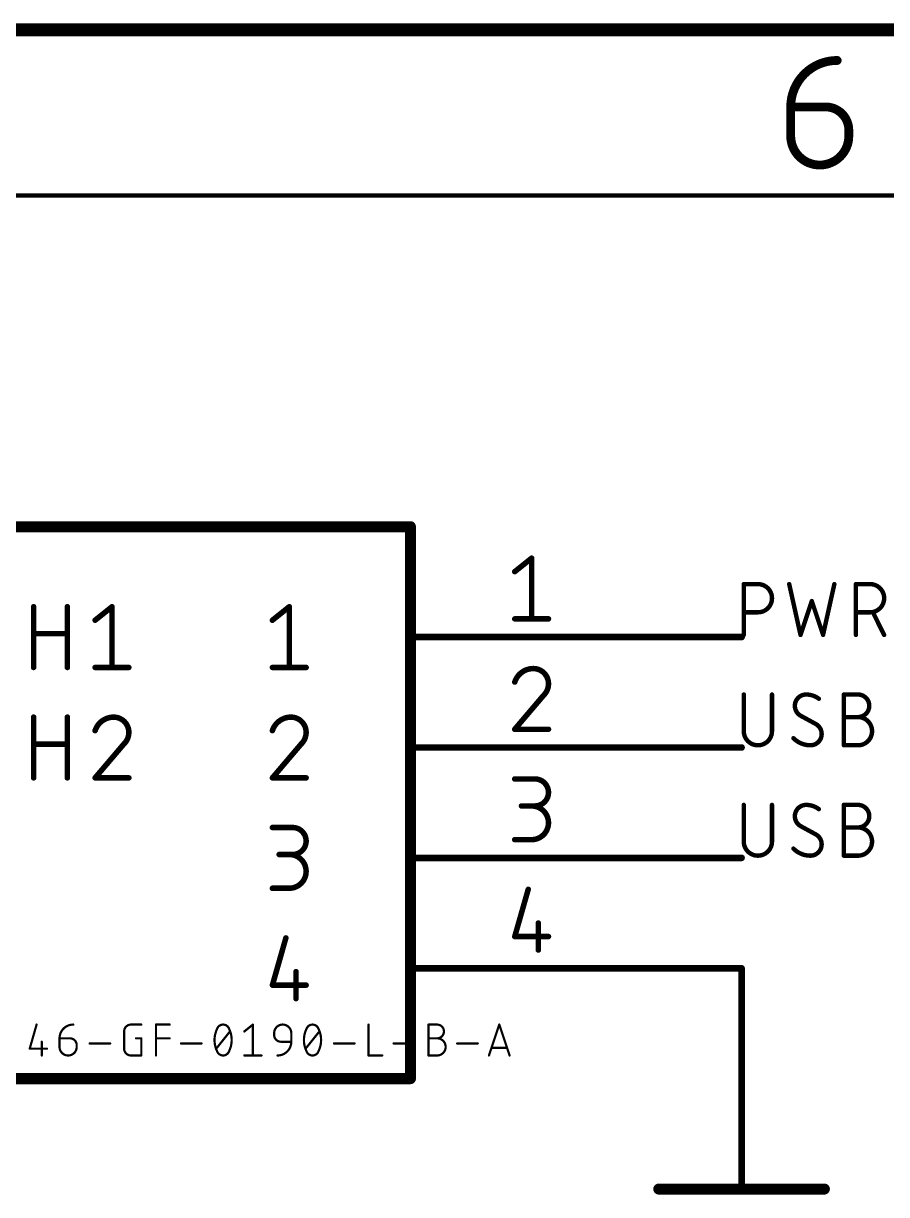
# Model space of a CAD drawing. Extents: x 0 to 261, y -15 to 164.
# Drawn here: x 217.15 to 237.02, y 137.03 to 163.98 of the extents above; entities that cross this region are included whole.
import ezdxf

# ---------------------------------------------------------------- set-up
doc = ezdxf.new("R2010")
doc.units = 0
for name, color, linetype in [('91', 110, 'CONTINUOUS'), ('94', 12, 'CONTINUOUS'), ('95', 253, 'CONTINUOUS'), ('96', 253, 'CONTINUOUS')]:
    doc.layers.add(name, color=color, linetype=linetype)

msp = doc.modelspace()

# ---------------------------------------------------------------- linework, layer by layer
at = {"layer": '91', "const_width": 0.1524}
for points in [[(231.14, 149.86), (233.68, 149.86)], [(231.14, 147.32), (233.68, 147.32)], [(231.14, 144.78), (233.68, 144.78)], [(231.14, 142.24), (233.68, 142.24)], [(233.68, 139.7), (233.68, 142.24)]]:
    msp.add_lwpolyline(points, dxfattribs=at)
at = {"layer": '91', "const_width": 0.0762}
for points in [[(231.14, 149.8981, 1), (231.14, 149.8219)], [(233.68, 149.8219, 1), (233.68, 149.8981)], [(231.14, 147.3581, 1), (231.14, 147.2819)], [(233.68, 147.2819, 1), (233.68, 147.3581)], [(231.14, 144.8181, 1), (231.14, 144.7419)], [(233.68, 144.7419, 1), (233.68, 144.8181)], [(231.14, 142.2781, 1), (231.14, 142.2019)], [(233.7181, 142.24, 1), (233.6419, 142.24)], [(233.68, 142.2019, 1), (233.68, 142.2781)], [(233.6419, 139.7, 1), (233.7181, 139.7)]]:
    msp.add_lwpolyline(points, format="xyb", dxfattribs=at)
at = {"layer": '94'}
for points, const_width in [([(260.35, 163.83), (0, 163.83)], 0.3), ([(234.8106, 162.0587), (235.6129, 162.0587)], 0.2032), ([(234.8106, 161.3902), (234.8106, 162.0587)], 0.2032), ([(236.1477, 161.5239), (236.1477, 161.3902)], 0.2032), ([(256.54, 160.02), (3.81, 160.02)], 0.1), ([(213.36, 152.4), (226.06, 152.4)], 0.254), ([(226.06, 139.7), (226.06, 152.4)], 0.254), ([(231.14, 149.86), (226.06, 149.86)], 0.1524), ([(231.14, 147.32), (226.06, 147.32)], 0.1524), ([(231.14, 144.78), (226.06, 144.78)], 0.1524), ([(231.14, 142.24), (226.06, 142.24)], 0.1524), ([(226.06, 139.7), (213.36, 139.7)], 0.254), ([(233.68, 139.7), (233.68, 137.16)], 0.1524), ([(231.775, 137.16), (235.585, 137.16)], 0.254)]:
    msp.add_lwpolyline(points, dxfattribs=dict(at, const_width=const_width))
for points, const_width in [([(235.8803, 163.1284, 0.4142), (234.8106, 162.0587)], 0.2032), ([(235.8803, 163.0776, 1), (235.8803, 163.1792)], 0.1016), ([(234.8106, 162.1095, 1), (234.8106, 162.0079)], 0.1016), ([(234.8614, 162.0587, 1), (234.7598, 162.0587)], 0.1016), ([(234.7598, 162.0587, 1), (234.8614, 162.0587)], 0.1016), ([(236.1477, 161.5239, 0.4142), (235.6129, 162.0587)], 0.2032), ([(235.6129, 162.1095, 1), (235.6129, 162.0079)], 0.1016), ([(235.6129, 162.0079, 1), (235.6129, 162.1095)], 0.1016), ([(234.8106, 161.3902, 1), (236.1477, 161.3902)], 0.2032), ([(234.8614, 161.3902, 1), (234.7598, 161.3902)], 0.1016), ([(234.7598, 161.3902, 1), (234.8614, 161.3902)], 0.1016), ([(236.1985, 161.5239, 1), (236.0969, 161.5239)], 0.1016), ([(236.0969, 161.5239, 1), (236.1985, 161.5239)], 0.1016), ([(236.1985, 161.3902, 1), (236.0969, 161.3902)], 0.1016), ([(236.0969, 161.3902, 1), (236.1985, 161.3902)], 0.1016), ([(226.1235, 152.4, 1), (225.9965, 152.4)], 0.127), ([(226.06, 152.3365, 1), (226.06, 152.4635)], 0.127), ([(226.06, 149.8981, 1), (226.06, 149.8219)], 0.0762), ([(231.14, 149.8219, 1), (231.14, 149.8981)], 0.0762), ([(226.06, 147.3581, 1), (226.06, 147.2819)], 0.0762), ([(231.14, 147.2819, 1), (231.14, 147.3581)], 0.0762), ([(226.06, 144.8181, 1), (226.06, 144.7419)], 0.0762), ([(231.14, 144.7419, 1), (231.14, 144.8181)], 0.0762), ([(226.06, 142.2781, 1), (226.06, 142.2019)], 0.0762), ([(231.14, 142.2019, 1), (231.14, 142.2781)], 0.0762), ([(225.9965, 139.7, 1), (226.1235, 139.7)], 0.127), ([(226.06, 139.6365, 1), (226.06, 139.7635)], 0.127), ([(233.7181, 139.7, 1), (233.6419, 139.7)], 0.0762), ([(231.775, 137.2235, 1), (231.775, 137.0965)], 0.127), ([(233.6419, 137.16, 1), (233.7181, 137.16)], 0.0762), ([(235.585, 137.0965, 1), (235.585, 137.2235)], 0.127)]:
    msp.add_lwpolyline(points, format="xyb", dxfattribs=dict(at, const_width=const_width))
at = {"layer": '95'}
for points, const_width in [([(228.4603, 151.3657), (228.8484, 151.6761)], 0.127), ([(228.8484, 151.6761), (228.8484, 150.2791)], 0.127), ([(233.7308, 149.9108), (233.7308, 151.0792)], 0.1016), ([(233.7308, 151.0792), (234.0554, 151.0792)], 0.1016), ([(234.7764, 151.0792), (235.0361, 149.9108)], 0.1016), ([(235.5554, 149.9108), (235.815, 151.0792)], 0.1016), ([(236.312, 149.9108), (236.312, 151.0792)], 0.1016), ([(236.312, 151.0792), (236.6366, 151.0792)], 0.1016), ([(235.0361, 149.9108), (235.2957, 150.6897)], 0.1016), ([(235.2957, 150.6897), (235.5554, 149.9108)], 0.1016), ([(217.3893, 149.1615), (217.3893, 150.5585)], 0.127), ([(218.1654, 150.5585), (218.1654, 149.1615)], 0.127), ([(218.8038, 150.2481), (219.1918, 150.5585)], 0.127), ([(219.1918, 150.5585), (219.1918, 149.1615)], 0.127), ([(222.8836, 150.2481), (223.2716, 150.5585)], 0.127), ([(223.2716, 150.5585), (223.2716, 149.1615)], 0.127), ([(234.0554, 150.4301), (233.7308, 150.4301)], 0.1016), ([(236.6366, 150.4301), (236.312, 150.4301)], 0.1016), ([(236.9611, 149.9108), (236.7015, 150.4301)], 0.1016), ([(228.4603, 150.2791), (229.2364, 150.2791)], 0.127), ([(217.3893, 149.9376), (218.1654, 149.9376)], 0.127), ([(218.8038, 149.1615), (219.5799, 149.1615)], 0.127), ([(222.8836, 149.1615), (223.6597, 149.1615)], 0.127), ([(229.12, 148.5152), (228.4603, 147.7391)], 0.127), ([(233.7308, 148.5392), (233.7308, 147.6954)], 0.1016), ([(234.3799, 147.6954), (234.3799, 148.5392)], 0.1016), ([(236.0337, 147.3708), (236.0337, 148.5392)], 0.1016), ([(236.0337, 148.5392), (236.3583, 148.5392)], 0.1016), ([(217.3893, 146.6215), (217.3893, 148.0185)], 0.127), ([(218.1654, 148.0185), (218.1654, 146.6215)], 0.127), ([(235.3931, 147.8576), (235.0361, 148.0524)], 0.1016), ([(236.0337, 148.0199), (236.3583, 148.0199)], 0.1016), ([(228.4603, 147.7391), (229.2364, 147.7391)], 0.127), ([(217.3893, 147.3976), (218.1654, 147.3976)], 0.127), ([(219.4635, 147.3976), (218.8038, 146.6215)], 0.127), ([(223.5433, 147.3976), (222.8836, 146.6215)], 0.127), ([(236.3583, 147.3708), (236.0337, 147.3708)], 0.1016), ([(218.8038, 146.6215), (219.5799, 146.6215)], 0.127), ([(222.8836, 146.6215), (223.6597, 146.6215)], 0.127), ([(228.4603, 146.5961), (228.926, 146.5961)], 0.127), ([(228.926, 145.9752), (228.6155, 145.9752)], 0.127), ([(233.7308, 145.9992), (233.7308, 145.1554)], 0.1016), ([(234.3799, 145.1554), (234.3799, 145.9992)], 0.1016), ([(236.0337, 144.8308), (236.0337, 145.9992)], 0.1016), ([(236.0337, 145.9992), (236.3583, 145.9992)], 0.1016), ([(222.8836, 145.4785), (223.3493, 145.4785)], 0.127), ([(235.3931, 145.3176), (235.0361, 145.5124)], 0.1016), ([(236.0337, 145.4799), (236.3583, 145.4799)], 0.1016), ([(228.4603, 145.1991), (228.8484, 145.1991)], 0.127), ([(223.3493, 144.8576), (223.0388, 144.8576)], 0.127), ([(236.3583, 144.8308), (236.0337, 144.8308)], 0.1016), ([(222.8836, 144.0815), (223.2716, 144.0815)], 0.127), ([(228.7707, 144.0561), (228.4603, 142.9695)], 0.127), ([(229.0036, 143.28), (229.0036, 142.6591)], 0.127), ([(223.194, 142.9385), (222.8836, 141.8519)], 0.127), ([(228.4603, 142.9695), (229.2364, 142.9695)], 0.127), ([(223.4269, 142.1624), (223.4269, 141.5415)], 0.127), ([(222.8836, 141.8519), (223.6597, 141.8519)], 0.127)]:
    msp.add_lwpolyline(points, dxfattribs=dict(at, const_width=const_width))
for points, const_width in [([(228.8801, 151.6761, 1), (228.8166, 151.6761)], 0.0635), ([(228.8682, 151.6513, 1), (228.8285, 151.7009)], 0.0635), ([(228.4405, 151.3904, 1), (228.4801, 151.3409)], 0.0635), ([(233.7562, 151.0792, 1), (233.7054, 151.0792)], 0.0508), ([(233.7308, 151.1046, 1), (233.7308, 151.0538)], 0.0508), ([(234.0554, 150.4301, 1), (234.0554, 151.0792)], 0.1016), ([(234.0554, 151.1046, 1), (234.0554, 151.0538)], 0.0508), ([(234.0554, 151.0538, 1), (234.0554, 151.1046)], 0.0508), ([(234.8012, 151.0847, 1), (234.7516, 151.0737)], 0.0508), ([(235.8398, 151.0737, 1), (235.7902, 151.0847)], 0.0508), ([(236.3374, 151.0792, 1), (236.2866, 151.0792)], 0.0508), ([(236.312, 151.1046, 1), (236.312, 151.0538)], 0.0508), ([(236.6366, 150.4301, 1), (236.6366, 151.0792)], 0.1016), ([(236.6366, 151.1046, 1), (236.6366, 151.0538)], 0.0508), ([(236.6366, 151.0538, 1), (236.6366, 151.1046)], 0.0508), ([(235.3198, 150.6978, 1), (235.2716, 150.6817)], 0.0508), ([(235.3198, 150.6817, 1), (235.2716, 150.6978)], 0.0508), ([(217.421, 150.5585, 1), (217.3575, 150.5585)], 0.0635), ([(218.1971, 150.5585, 1), (218.1336, 150.5585)], 0.0635), ([(219.2236, 150.5585, 1), (219.1601, 150.5585)], 0.0635), ([(219.2116, 150.5337, 1), (219.172, 150.5833)], 0.0635), ([(223.3034, 150.5585, 1), (223.2399, 150.5585)], 0.0635), ([(223.2915, 150.5337, 1), (223.2518, 150.5833)], 0.0635), ([(233.7308, 150.4555, 1), (233.7308, 150.4047)], 0.0508), ([(234.0554, 150.4555, 1), (234.0554, 150.4047)], 0.0508), ([(234.0554, 150.4047, 1), (234.0554, 150.4555)], 0.0508), ([(236.312, 150.4555, 1), (236.312, 150.4047)], 0.0508), ([(236.6366, 150.4555, 1), (236.6366, 150.4047)], 0.0508), ([(236.6366, 150.4047, 1), (236.6366, 150.4555)], 0.0508), ([(236.7242, 150.4414, 1), (236.6788, 150.4187)], 0.0508), ([(218.7839, 150.2728, 1), (218.8236, 150.2233)], 0.0635), ([(222.8638, 150.2728, 1), (222.9034, 150.2233)], 0.0635), ([(228.4603, 150.3108, 1), (228.4603, 150.2474)], 0.0635), ([(228.8166, 150.2791, 1), (228.8801, 150.2791)], 0.0635), ([(229.2364, 150.2474, 1), (229.2364, 150.3108)], 0.0635), ([(217.3893, 149.9694, 1), (217.3893, 149.9059)], 0.0635), ([(218.1654, 149.9059, 1), (218.1654, 149.9694)], 0.0635), ([(233.7054, 149.9108, 1), (233.7562, 149.9108)], 0.0508), ([(235.012, 149.9188, 1), (235.0602, 149.9028)], 0.0508), ([(235.0113, 149.9053, 1), (235.0609, 149.9163)], 0.0508), ([(235.5306, 149.9163, 1), (235.5802, 149.9053)], 0.0508), ([(235.5313, 149.9028, 1), (235.5795, 149.9188)], 0.0508), ([(236.2866, 149.9108, 1), (236.3374, 149.9108)], 0.0508), ([(236.9384, 149.8994, 1), (236.9839, 149.9222)], 0.0508), ([(217.3575, 149.1615, 1), (217.421, 149.1615)], 0.0635), ([(218.1336, 149.1615, 1), (218.1971, 149.1615)], 0.0635), ([(218.8038, 149.1933, 1), (218.8038, 149.1298)], 0.0635), ([(219.1601, 149.1615, 1), (219.2236, 149.1615)], 0.0635), ([(219.5799, 149.1298, 1), (219.5799, 149.1933)], 0.0635), ([(222.8836, 149.1933, 1), (222.8836, 149.1298)], 0.0635), ([(223.2399, 149.1615, 1), (223.3034, 149.1615)], 0.0635), ([(223.6597, 149.1298, 1), (223.6597, 149.1933)], 0.0635), ([(228.8872, 149.1361, 0.3252), (228.4603, 148.8257)], 0.127), ([(229.2364, 148.7869, 0.4142), (228.8872, 149.1361)], 0.127), ([(228.8872, 149.1678, 1), (228.8872, 149.1044)], 0.0635), ([(228.8872, 149.1044, 1), (228.8872, 149.1678)], 0.0635), ([(228.4301, 148.8354, 1), (228.4905, 148.8159)], 0.0635), ([(229.12, 148.5152, 0.2053), (229.2364, 148.7869)], 0.127), ([(229.2682, 148.7868, 1), (229.2047, 148.7869)], 0.0635), ([(229.2047, 148.7869, 1), (229.2682, 148.7869)], 0.0635), ([(229.0981, 148.5382, 1), (229.1419, 148.4922)], 0.0635), ([(229.1442, 148.4946, 1), (229.0958, 148.5358)], 0.0635), ([(233.7562, 148.5392, 1), (233.7054, 148.5392)], 0.0508), ([(234.4053, 148.5392, 1), (234.3545, 148.5392)], 0.0508), ([(235.1659, 148.5392, 0.4142), (234.9063, 148.2796)], 0.1016), ([(235.458, 148.4418, 0.1623), (235.1659, 148.5392)], 0.1016), ([(235.1659, 148.5646, 1), (235.1659, 148.5138)], 0.0508), ([(235.1659, 148.5138, 1), (235.1659, 148.5646)], 0.0508), ([(235.4428, 148.4215, 1), (235.4732, 148.4622)], 0.0508), ([(236.0591, 148.5392, 1), (236.0083, 148.5392)], 0.0508), ([(236.0337, 148.5646, 1), (236.0337, 148.5138)], 0.0508), ([(236.3583, 148.0199, 1), (236.3583, 148.5392)], 0.1016), ([(236.3583, 148.5646, 1), (236.3583, 148.5138)], 0.0508), ([(236.3583, 148.5138, 1), (236.3583, 148.5646)], 0.0508), ([(234.9063, 148.2796, 0.2656), (235.0361, 148.0524)], 0.1016), ([(234.9316, 148.2796, 1), (234.8809, 148.2796)], 0.0508), ([(234.8809, 148.2796, 1), (234.9316, 148.2796)], 0.0508), ([(217.421, 148.0185, 1), (217.3575, 148.0185)], 0.0635), ([(218.1971, 148.0185, 1), (218.1336, 148.0185)], 0.0635), ([(219.2306, 148.0185, 0.3252), (218.8038, 147.7081)], 0.127), ([(219.5799, 147.6693, 0.4142), (219.2306, 148.0185)], 0.127), ([(219.2306, 148.0503, 1), (219.2306, 147.9868)], 0.0635), ([(219.2306, 147.9868, 1), (219.2306, 148.0502)], 0.0635), ([(223.3105, 148.0185, 0.3252), (222.8836, 147.7081)], 0.127), ([(223.6597, 147.6693, 0.4142), (223.3105, 148.0185)], 0.127), ([(223.3105, 148.0503, 1), (223.3105, 147.9868)], 0.0635), ([(223.3105, 147.9868, 1), (223.3104, 148.0502)], 0.0635), ([(235.0482, 148.0747, 1), (235.0239, 148.0301)], 0.0508), ([(235.0232, 148.0305, 1), (235.049, 148.0742)], 0.0508), ([(236.0337, 148.0453, 1), (236.0337, 147.9945)], 0.0508), ([(236.3583, 147.3708, 1), (236.3583, 148.0199)], 0.1016), ([(236.3583, 148.0453, 1), (236.3583, 147.9945)], 0.0508), ([(236.3583, 148.0453, 1), (236.3583, 147.9945)], 0.0508), ([(236.3583, 147.9945, 1), (236.3583, 148.0453)], 0.0508), ([(218.7736, 147.7178, 1), (218.834, 147.6983)], 0.0635), ([(219.4635, 147.3976, 0.2053), (219.5799, 147.6693)], 0.127), ([(219.6116, 147.6692, 1), (219.5481, 147.6693)], 0.0635), ([(219.5481, 147.6693, 1), (219.6116, 147.6693)], 0.0635), ([(222.8534, 147.7178, 1), (222.9138, 147.6983)], 0.0635), ([(223.5433, 147.3976, 0.2053), (223.6597, 147.6693)], 0.127), ([(223.6914, 147.6692, 1), (223.628, 147.6693)], 0.0635), ([(223.628, 147.6693, 1), (223.6915, 147.6693)], 0.0635), ([(228.4361, 147.7597, 1), (228.4845, 147.7185)], 0.0635), ([(228.4603, 147.7708, 1), (228.4603, 147.7074)], 0.0635), ([(229.2364, 147.7074, 1), (229.2364, 147.7708)], 0.0635), ([(233.7308, 147.6954, 1), (234.3799, 147.6954)], 0.1016), ([(233.7562, 147.6954, 1), (233.7054, 147.6954)], 0.0508), ([(233.7054, 147.6954, 1), (233.7562, 147.6954)], 0.0508), ([(234.4053, 147.6954, 1), (234.3545, 147.6954)], 0.0508), ([(234.3545, 147.6954, 1), (234.4053, 147.6954)], 0.0508), ([(235.2633, 147.3708, 0.4142), (235.5229, 147.6304)], 0.1016), ([(235.5229, 147.6304, 0.2656), (235.3931, 147.8576)], 0.1016), ([(235.406, 147.8795, 1), (235.3802, 147.8357)], 0.0508), ([(235.3809, 147.8353, 1), (235.4052, 147.8799)], 0.0508), ([(235.5483, 147.6304, 1), (235.4975, 147.6304)], 0.0508), ([(217.3893, 147.4294, 1), (217.3893, 147.3659)], 0.0635), ([(218.1654, 147.3659, 1), (218.1654, 147.4294)], 0.0635), ([(219.4416, 147.4206, 1), (219.4854, 147.3746)], 0.0635), ([(219.4876, 147.377, 1), (219.4393, 147.4182)], 0.0635), ([(223.5214, 147.4206, 1), (223.5652, 147.3746)], 0.0635), ([(223.5675, 147.377, 1), (223.5191, 147.4182)], 0.0635), ([(234.8738, 147.5331, 0.2), (235.2633, 147.3708)], 0.1016), ([(234.8918, 147.551, 1), (234.8558, 147.5152)], 0.0508), ([(235.2633, 147.3962, 1), (235.2633, 147.3454)], 0.0508), ([(235.2633, 147.3454, 1), (235.2633, 147.3962)], 0.0508), ([(235.4975, 147.6304, 1), (235.5483, 147.6304)], 0.0508), ([(236.0337, 147.3962, 1), (236.0337, 147.3454)], 0.0508), ([(236.3583, 147.3962, 1), (236.3583, 147.3454)], 0.0508), ([(236.3583, 147.3454, 1), (236.3583, 147.3962)], 0.0508), ([(236.0083, 147.3708, 1), (236.0591, 147.3708)], 0.0508), ([(217.3575, 146.6215, 1), (217.421, 146.6215)], 0.0635), ([(218.1336, 146.6215, 1), (218.1971, 146.6215)], 0.0635), ([(218.7796, 146.6421, 1), (218.828, 146.6009)], 0.0635), ([(218.8038, 146.6532, 1), (218.8038, 146.5898)], 0.0635), ([(219.5799, 146.5898, 1), (219.5799, 146.6532)], 0.0635), ([(222.8594, 146.6421, 1), (222.9078, 146.6009)], 0.0635), ([(222.8836, 146.6532, 1), (222.8836, 146.5898)], 0.0635), ([(223.6597, 146.5898, 1), (223.6597, 146.6532)], 0.0635), ([(228.4603, 146.6278, 1), (228.4603, 146.5644)], 0.0635), ([(228.926, 145.9752, 1), (228.926, 146.5961)], 0.127), ([(228.926, 146.6278, 1), (228.926, 146.5644)], 0.0635), ([(228.926, 146.5644, 1), (228.926, 146.6278)], 0.0635), ([(228.6155, 146.007, 1), (228.6155, 145.9435)], 0.0635), ([(228.8484, 145.1991, 1), (228.8484, 145.9752)], 0.127), ([(228.8484, 146.007, 1), (228.8484, 145.9435)], 0.0635), ([(228.926, 146.007, 1), (228.926, 145.9435)], 0.0635), ([(228.926, 145.9435, 1), (228.926, 146.007)], 0.0635), ([(233.7562, 145.9992, 1), (233.7054, 145.9992)], 0.0508), ([(234.4053, 145.9992, 1), (234.3545, 145.9992)], 0.0508), ([(235.1659, 145.9992, 0.4142), (234.9063, 145.7396)], 0.1016), ([(234.9063, 145.7396, 0.2656), (235.0361, 145.5124)], 0.1016), ([(234.9316, 145.7396, 1), (234.8809, 145.7396)], 0.0508), ([(235.458, 145.9018, 0.1623), (235.1659, 145.9992)], 0.1016), ([(235.1659, 146.0246, 1), (235.1659, 145.9738)], 0.0508), ([(235.1659, 145.9738, 1), (235.1659, 146.0246)], 0.0508), ([(235.4428, 145.8815, 1), (235.4732, 145.9222)], 0.0508), ([(236.0591, 145.9992, 1), (236.0083, 145.9992)], 0.0508), ([(236.0337, 146.0246, 1), (236.0337, 145.9738)], 0.0508), ([(236.3583, 145.4799, 1), (236.3583, 145.9992)], 0.1016), ([(236.3583, 146.0246, 1), (236.3583, 145.9738)], 0.0508), ([(236.3583, 145.9738, 1), (236.3583, 146.0246)], 0.0508), ([(222.8836, 145.5102, 1), (222.8836, 145.4468)], 0.0635), ([(223.3493, 144.8576, 1), (223.3493, 145.4785)], 0.127), ([(223.3493, 145.5102, 1), (223.3493, 145.4468)], 0.0635), ([(223.3493, 145.4468, 1), (223.3493, 145.5102)], 0.0635), ([(234.8809, 145.7396, 1), (234.9316, 145.7396)], 0.0508), ([(235.0482, 145.5347, 1), (235.0239, 145.4901)], 0.0508), ([(235.0232, 145.4905, 1), (235.049, 145.5342)], 0.0508), ([(236.0337, 145.5053, 1), (236.0337, 145.4545)], 0.0508), ([(236.3583, 144.8308, 1), (236.3583, 145.4799)], 0.1016), ([(236.3583, 145.5053, 1), (236.3583, 145.4545)], 0.0508), ([(236.3583, 145.5053, 1), (236.3583, 145.4545)], 0.0508), ([(236.3583, 145.4545, 1), (236.3583, 145.5053)], 0.0508), ([(228.4603, 145.2309, 1), (228.4603, 145.1674)], 0.0635), ([(228.8484, 145.2309, 1), (228.8484, 145.1674)], 0.0635), ([(228.8484, 145.1674, 1), (228.8484, 145.2309)], 0.0635), ([(235.5229, 145.0904, 0.2656), (235.3931, 145.3176)], 0.1016), ([(235.406, 145.3395, 1), (235.3802, 145.2957)], 0.0508), ([(235.3809, 145.2953, 1), (235.4052, 145.3399)], 0.0508), ([(233.7308, 145.1554, 1), (234.3799, 145.1554)], 0.1016), ([(233.7562, 145.1554, 1), (233.7054, 145.1554)], 0.0508), ([(233.7054, 145.1554, 1), (233.7562, 145.1554)], 0.0508), ([(234.4053, 145.1554, 1), (234.3545, 145.1554)], 0.0508), ([(234.3545, 145.1554, 1), (234.4053, 145.1554)], 0.0508), ([(234.8738, 144.9931, 0.2), (235.2633, 144.8308)], 0.1016), ([(234.8918, 145.011, 1), (234.8558, 144.9752)], 0.0508), ([(235.2633, 144.8308, 0.4142), (235.5229, 145.0904)], 0.1016), ([(235.5483, 145.0904, 1), (235.4975, 145.0904)], 0.0508), ([(235.4975, 145.0904, 1), (235.5483, 145.0904)], 0.0508), ([(223.0388, 144.8894, 1), (223.0388, 144.8259)], 0.0635), ([(223.2716, 144.0815, 1), (223.2716, 144.8576)], 0.127), ([(223.2716, 144.8894, 1), (223.2716, 144.8259)], 0.0635), ([(223.3493, 144.8894, 1), (223.3493, 144.8259)], 0.0635), ([(223.3493, 144.8259, 1), (223.3493, 144.8894)], 0.0635), ([(235.2633, 144.8562, 1), (235.2633, 144.8054)], 0.0508), ([(235.2633, 144.8054, 1), (235.2633, 144.8562)], 0.0508), ([(236.0337, 144.8562, 1), (236.0337, 144.8054)], 0.0508), ([(236.0083, 144.8308, 1), (236.0591, 144.8308)], 0.0508), ([(236.3583, 144.8562, 1), (236.3583, 144.8054)], 0.0508), ([(236.3583, 144.8054, 1), (236.3583, 144.8562)], 0.0508), ([(222.8836, 144.1132, 1), (222.8836, 144.0498)], 0.0635), ([(223.2716, 144.1132, 1), (223.2716, 144.0498)], 0.0635), ([(223.2716, 144.0498, 1), (223.2716, 144.1132)], 0.0635), ([(228.8013, 144.0474, 1), (228.7402, 144.0648)], 0.0635), ([(229.0353, 143.28, 1), (228.9718, 143.28)], 0.0635), ([(223.2246, 142.9298, 1), (223.1635, 142.9472)], 0.0635), ([(228.4603, 143.0013, 1), (228.4603, 142.9378)], 0.0635), ([(228.4298, 142.9783, 1), (228.4908, 142.9608)], 0.0635), ([(229.2364, 142.9378, 1), (229.2364, 143.0013)], 0.0635), ([(228.9718, 142.6591, 1), (229.0353, 142.6591)], 0.0635), ([(223.4586, 142.1624, 1), (223.3951, 142.1624)], 0.0635), ([(222.8836, 141.8837, 1), (222.8836, 141.8202)], 0.0635), ([(222.8531, 141.8607, 1), (222.9141, 141.8432)], 0.0635), ([(223.6597, 141.8202, 1), (223.6597, 141.8837)], 0.0635), ([(223.3951, 141.5415, 1), (223.4586, 141.5415)], 0.0635)]:
    msp.add_lwpolyline(points, format="xyb", dxfattribs=dict(at, const_width=const_width))
at = {"layer": '96', "const_width": 0.0508}
for points in [[(217.4576, 140.9446), (217.2995, 140.3914)], [(219.6293, 140.9446), (219.8663, 140.9446)], [(220.204, 140.2334), (220.204, 140.9446)], [(220.204, 140.9446), (220.5201, 140.9446)], [(222.2373, 140.7866), (222.4348, 140.9446)], [(222.4348, 140.9446), (222.4348, 140.2334)], [(225.096, 140.9446), (225.096, 140.2334)], [(226.4757, 140.2334), (226.4757, 140.9446)], [(226.4757, 140.9446), (226.6732, 140.9446)], [(227.867, 140.2334), (228.1041, 140.9446)], [(228.1041, 140.9446), (228.3411, 140.2334)], [(219.4712, 140.3914), (219.4712, 140.7866)], [(221.591, 140.3914), (221.9071, 140.7866)], [(222.9231, 140.7075), (222.9231, 140.747)], [(223.3182, 140.747), (223.3182, 140.5495)], [(223.6484, 140.3914), (223.9645, 140.7866)], [(217.2995, 140.3914), (217.6946, 140.3914)], [(217.5761, 140.5495), (217.5761, 140.2334)], [(217.9853, 140.6285), (218.2224, 140.6285)], [(217.9853, 140.431), (217.9853, 140.6285)], [(218.3804, 140.4705), (218.3804, 140.431)], [(218.6773, 140.51), (219.1515, 140.51)], [(219.7478, 140.6285), (219.8663, 140.6285)], [(219.8663, 140.6285), (219.8663, 140.2334)], [(220.204, 140.6285), (220.5201, 140.6285)], [(220.7804, 140.51), (221.2546, 140.51)], [(223.3182, 140.5495), (223.0811, 140.5495)], [(224.3009, 140.51), (224.775, 140.51)], [(225.6725, 140.51), (226.1466, 140.51)], [(226.4757, 140.6285), (226.6732, 140.6285)], [(227.1355, 140.51), (227.6096, 140.51)], [(228.2819, 140.4112), (227.9263, 140.4112)], [(219.8663, 140.2334), (219.6293, 140.2334)], [(222.2373, 140.2334), (222.6324, 140.2334)], [(225.096, 140.2334), (225.4121, 140.2334)], [(226.6732, 140.2334), (226.4757, 140.2334)]]:
    msp.add_lwpolyline(points, dxfattribs=at)
at = {"layer": '96'}
for points, const_width in [([(217.4698, 140.9411, 1), (217.4454, 140.9481)], 0.0254), ([(218.3014, 140.9446, 0.4142), (217.9853, 140.6285)], 0.0508), ([(218.3014, 140.9319, 1), (218.3014, 140.9573)], 0.0254), ([(219.6293, 140.9446, 0.4142), (219.4712, 140.7866)], 0.0508), ([(219.6293, 140.9573, 1), (219.6293, 140.9319)], 0.0254), ([(219.6293, 140.9319, 1), (219.6293, 140.9573)], 0.0254), ([(219.8663, 140.9319, 1), (219.8663, 140.9573)], 0.0254), ([(220.2167, 140.9446, 1), (220.1913, 140.9446)], 0.0254), ([(220.204, 140.9573, 1), (220.204, 140.9319)], 0.0254), ([(220.5201, 140.9319, 1), (220.5201, 140.9573)], 0.0254), ([(221.749, 140.9446, 0.3205), (221.6107, 140.8458)], 0.0508), ([(221.8873, 140.8458, 0.3205), (221.749, 140.9446)], 0.0508), ([(221.749, 140.9573, 1), (221.749, 140.9319)], 0.0254), ([(221.749, 140.9319, 1), (221.749, 140.9573)], 0.0254), ([(222.4475, 140.9446, 1), (222.4221, 140.9446)], 0.0254), ([(222.4427, 140.9347, 1), (222.4269, 140.9545)], 0.0254), ([(223.3182, 140.747, 1), (222.9231, 140.747)], 0.0508), ([(223.8064, 140.9446, 0.3205), (223.6681, 140.8458)], 0.0508), ([(223.9447, 140.8458, 0.3205), (223.8064, 140.9446)], 0.0508), ([(223.8064, 140.9573, 1), (223.8064, 140.9319)], 0.0254), ([(223.8064, 140.9319, 1), (223.8064, 140.9573)], 0.0254), ([(225.1087, 140.9446, 1), (225.0833, 140.9446)], 0.0254), ([(226.4884, 140.9446, 1), (226.463, 140.9446)], 0.0254), ([(226.4757, 140.9573, 1), (226.4757, 140.9319)], 0.0254), ([(226.6732, 140.6285, 1), (226.6732, 140.9446)], 0.0508), ([(226.6732, 140.9573, 1), (226.6732, 140.9319)], 0.0254), ([(226.6732, 140.9319, 1), (226.6732, 140.9573)], 0.0254), ([(228.1161, 140.9486, 1), (228.092, 140.9406)], 0.0254), ([(228.1161, 140.9406, 1), (228.092, 140.9486)], 0.0254), ([(219.4839, 140.7866, 1), (219.4585, 140.7866)], 0.0254), ([(219.4585, 140.7866, 1), (219.4839, 140.7866)], 0.0254), ([(221.6107, 140.8458, 0.1139), (221.5515, 140.589)], 0.0508), ([(221.5987, 140.8499, 1), (221.6227, 140.8417)], 0.0254), ([(221.6221, 140.8403, 1), (221.5993, 140.8514)], 0.0254), ([(221.9466, 140.589, 0.1139), (221.8873, 140.8458)], 0.0508), ([(221.8987, 140.8514, 1), (221.8759, 140.8403)], 0.0254), ([(221.8753, 140.8417, 1), (221.8993, 140.8499)], 0.0254), ([(221.917, 140.7786, 1), (221.8971, 140.7945)], 0.0254), ([(222.2293, 140.7965, 1), (222.2452, 140.7766)], 0.0254), ([(222.9358, 140.747, 1), (222.9104, 140.747)], 0.0254), ([(222.9104, 140.747, 1), (222.9358, 140.747)], 0.0254), ([(222.9231, 140.7075, 0.4142), (223.0811, 140.5495)], 0.0508), ([(222.9358, 140.7075, 1), (222.9104, 140.7075)], 0.0254), ([(222.9104, 140.7075, 1), (222.9358, 140.7075)], 0.0254), ([(223.3309, 140.747, 1), (223.3055, 140.747)], 0.0254), ([(223.3055, 140.747, 1), (223.3309, 140.747)], 0.0254), ([(223.6681, 140.8458, 0.1139), (223.6089, 140.589)], 0.0508), ([(223.6561, 140.8499, 1), (223.6801, 140.8417)], 0.0254), ([(223.6795, 140.8403, 1), (223.6567, 140.8514)], 0.0254), ([(224.004, 140.589, 0.1139), (223.9447, 140.8458)], 0.0508), ([(223.9561, 140.8514, 1), (223.9333, 140.8403)], 0.0254), ([(223.9327, 140.8417, 1), (223.9567, 140.8499)], 0.0254), ([(223.9744, 140.7786, 1), (223.9545, 140.7945)], 0.0254), ([(217.2995, 140.4041, 1), (217.2995, 140.3787)], 0.0254), ([(217.2873, 140.3949, 1), (217.3117, 140.388)], 0.0254), ([(217.5888, 140.5495, 1), (217.5634, 140.5495)], 0.0254), ([(217.6946, 140.3787, 1), (217.6946, 140.4041)], 0.0254), ([(217.9853, 140.6412, 1), (217.9853, 140.6158)], 0.0254), ([(217.998, 140.6285, 1), (217.9726, 140.6285)], 0.0254), ([(217.9726, 140.6285, 1), (217.998, 140.6285)], 0.0254), ([(217.9853, 140.431, 1), (218.3804, 140.431)], 0.0508), ([(217.998, 140.431, 1), (217.9726, 140.431)], 0.0254), ([(217.9726, 140.431, 1), (217.998, 140.431)], 0.0254), ([(218.3804, 140.4705, 0.4142), (218.2224, 140.6285)], 0.0508), ([(218.2224, 140.6412, 1), (218.2224, 140.6158)], 0.0254), ([(218.2224, 140.6158, 1), (218.2224, 140.6412)], 0.0254), ([(218.3931, 140.4705, 1), (218.3677, 140.4705)], 0.0254), ([(218.3677, 140.4705, 1), (218.3931, 140.4705)], 0.0254), ([(218.3931, 140.431, 1), (218.3677, 140.431)], 0.0254), ([(218.3677, 140.431, 1), (218.3931, 140.431)], 0.0254), ([(218.6773, 140.5227, 1), (218.6773, 140.4973)], 0.0254), ([(219.1515, 140.4973, 1), (219.1515, 140.5227)], 0.0254), ([(219.4712, 140.3914, 0.4142), (219.6293, 140.2334)], 0.0508), ([(219.4839, 140.3914, 1), (219.4585, 140.3914)], 0.0254), ([(219.4585, 140.3914, 1), (219.4839, 140.3914)], 0.0254), ([(219.7478, 140.6412, 1), (219.7478, 140.6158)], 0.0254), ([(219.879, 140.6285, 1), (219.8536, 140.6285)], 0.0254), ([(219.8663, 140.6158, 1), (219.8663, 140.6412)], 0.0254), ([(220.204, 140.6412, 1), (220.204, 140.6158)], 0.0254), ([(220.5201, 140.6158, 1), (220.5201, 140.6412)], 0.0254), ([(220.7804, 140.5227, 1), (220.7804, 140.4973)], 0.0254), ([(221.2546, 140.4973, 1), (221.2546, 140.5227)], 0.0254), ([(221.5515, 140.589, 0.1139), (221.6107, 140.3322)], 0.0508), ([(221.5642, 140.589, 1), (221.5388, 140.589)], 0.0254), ([(221.5388, 140.589, 1), (221.5642, 140.589)], 0.0254), ([(221.5811, 140.3994, 1), (221.6009, 140.3835)], 0.0254), ([(221.8873, 140.3322, 0.1139), (221.9466, 140.589)], 0.0508), ([(221.9593, 140.589, 1), (221.9339, 140.589)], 0.0254), ([(221.9339, 140.589, 1), (221.9593, 140.589)], 0.0254), ([(223.0021, 140.2334, 0.4142), (223.3182, 140.5495)], 0.0508), ([(223.0811, 140.5622, 1), (223.0811, 140.5368)], 0.0254), ([(223.0811, 140.5368, 1), (223.0811, 140.5622)], 0.0254), ([(223.3309, 140.5495, 1), (223.3055, 140.5495)], 0.0254), ([(223.3055, 140.5495, 1), (223.3309, 140.5495)], 0.0254), ([(223.3182, 140.5368, 1), (223.3182, 140.5622)], 0.0254), ([(223.6089, 140.589, 0.1139), (223.6681, 140.3322)], 0.0508), ([(223.6216, 140.589, 1), (223.5962, 140.589)], 0.0254), ([(223.5962, 140.589, 1), (223.6216, 140.589)], 0.0254), ([(223.6384, 140.3994, 1), (223.6583, 140.3835)], 0.0254), ([(223.9447, 140.3322, 0.1139), (224.004, 140.589)], 0.0508), ([(224.0167, 140.589, 1), (223.9913, 140.589)], 0.0254), ([(223.9913, 140.589, 1), (224.0167, 140.589)], 0.0254), ([(224.3009, 140.5227, 1), (224.3009, 140.4973)], 0.0254), ([(224.775, 140.4973, 1), (224.775, 140.5227)], 0.0254), ([(225.6725, 140.5227, 1), (225.6725, 140.4973)], 0.0254), ([(226.1466, 140.4973, 1), (226.1466, 140.5227)], 0.0254), ([(226.4757, 140.6412, 1), (226.4757, 140.6158)], 0.0254), ([(226.6732, 140.2334, 1), (226.6732, 140.6285)], 0.0508), ([(226.6732, 140.6412, 1), (226.6732, 140.6158)], 0.0254), ([(226.6732, 140.6412, 1), (226.6732, 140.6158)], 0.0254), ([(226.6732, 140.6158, 1), (226.6732, 140.6412)], 0.0254), ([(227.1355, 140.5227, 1), (227.1355, 140.4973)], 0.0254), ([(227.6096, 140.4973, 1), (227.6096, 140.5227)], 0.0254), ([(227.9263, 140.4239, 1), (227.9263, 140.3985)], 0.0254), ([(228.2819, 140.3985, 1), (228.2819, 140.4239)], 0.0254), ([(217.5634, 140.2334, 1), (217.5888, 140.2334)], 0.0254), ([(219.6293, 140.2461, 1), (219.6293, 140.2207)], 0.0254), ([(219.6293, 140.2207, 1), (219.6293, 140.2461)], 0.0254), ([(219.8536, 140.2334, 1), (219.879, 140.2334)], 0.0254), ([(219.8663, 140.2207, 1), (219.8663, 140.2461)], 0.0254), ([(220.1913, 140.2334, 1), (220.2167, 140.2334)], 0.0254), ([(221.6107, 140.3322, 0.3205), (221.749, 140.2334)], 0.0508), ([(221.6227, 140.3363, 1), (221.5987, 140.3281)], 0.0254), ([(221.5993, 140.3266, 1), (221.6221, 140.3377)], 0.0254), ([(221.749, 140.2334, 0.3205), (221.8873, 140.3322)], 0.0508), ([(221.749, 140.2461, 1), (221.749, 140.2207)], 0.0254), ([(221.749, 140.2207, 1), (221.749, 140.2461)], 0.0254), ([(221.8759, 140.3377, 1), (221.8987, 140.3266)], 0.0254), ([(221.8993, 140.3281, 1), (221.8753, 140.3363)], 0.0254), ([(222.2373, 140.2461, 1), (222.2373, 140.2207)], 0.0254), ([(222.4221, 140.2334, 1), (222.4475, 140.2334)], 0.0254), ([(222.6324, 140.2207, 1), (222.6324, 140.2461)], 0.0254), ([(223.0021, 140.2461, 1), (223.0021, 140.2207)], 0.0254), ([(223.6681, 140.3322, 0.3205), (223.8064, 140.2334)], 0.0508), ([(223.6801, 140.3363, 1), (223.6561, 140.3281)], 0.0254), ([(223.6567, 140.3266, 1), (223.6795, 140.3377)], 0.0254), ([(223.8064, 140.2334, 0.3205), (223.9447, 140.3322)], 0.0508), ([(223.8064, 140.2461, 1), (223.8064, 140.2207)], 0.0254), ([(223.8064, 140.2207, 1), (223.8064, 140.2461)], 0.0254), ([(223.9333, 140.3377, 1), (223.9561, 140.3266)], 0.0254), ([(223.9567, 140.3281, 1), (223.9327, 140.3363)], 0.0254), ([(225.096, 140.2461, 1), (225.096, 140.2207)], 0.0254), ([(225.0833, 140.2334, 1), (225.1087, 140.2334)], 0.0254), ([(225.4121, 140.2207, 1), (225.4121, 140.2461)], 0.0254), ([(226.4757, 140.2461, 1), (226.4757, 140.2207)], 0.0254), ([(226.463, 140.2334, 1), (226.4884, 140.2334)], 0.0254), ([(226.6732, 140.2461, 1), (226.6732, 140.2207)], 0.0254), ([(226.6732, 140.2207, 1), (226.6732, 140.2461)], 0.0254), ([(227.855, 140.2374, 1), (227.8791, 140.2294)], 0.0254), ([(228.3291, 140.2294, 1), (228.3532, 140.2374)], 0.0254)]:
    msp.add_lwpolyline(points, format="xyb", dxfattribs=dict(at, const_width=const_width))

doc.saveas('drawing.dxf')
